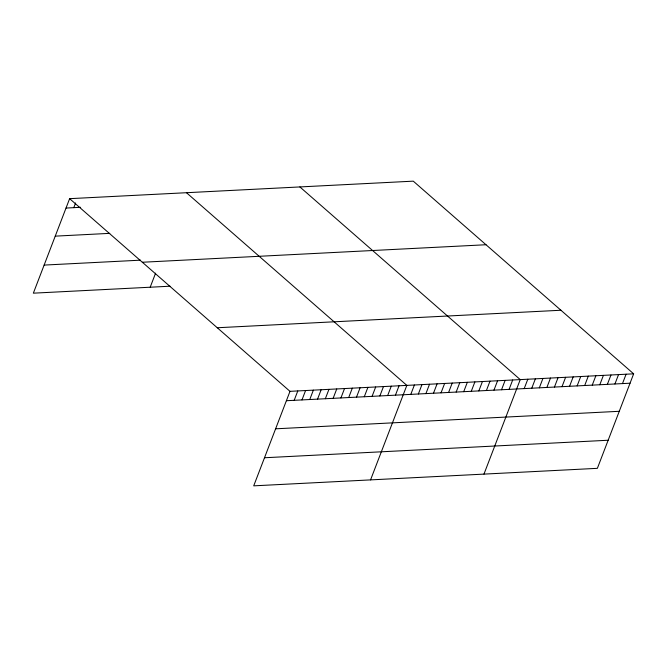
<?xml version="1.0" encoding="UTF-8"?>
<svg xmlns="http://www.w3.org/2000/svg" width="667" height="667" viewBox="0 0 667 667"><rect width="100%" height="100%" fill="white"/><g stroke="black" fill="none" stroke-linecap="round" stroke-linejoin="round"><path stroke-width="1" d="M633.65 373.828L289.995 391.337L253.718 485.843L597.374 468.334L633.65 373.828L413.282 181.157L69.626 198.666L33.35 293.172L170.035 286.21M73.812 207.654L75.613 202.96M150.192 287.219L155.586 273.17M294.189 400.325L297.782 390.945M301.976 399.925L305.578 390.545M309.763 399.533L313.365 390.145M317.55 399.133L321.152 389.753M325.346 398.733L328.948 389.353M333.133 398.341L336.735 388.961M340.92 397.941L344.522 388.561M348.708 397.549L352.309 388.161M356.503 397.148L360.105 387.769M364.29 396.748L367.892 387.369M372.078 396.356L375.679 386.977M379.873 395.956L383.467 386.577M387.66 395.564L391.262 386.176M395.448 395.164L399.049 385.784M370.56 479.89L406.837 385.384L186.468 192.713M410.797 394.38L414.399 385.001M418.359 393.997L421.961 384.617M425.921 393.613L429.523 384.234M433.483 393.23L437.077 383.842M441.037 392.838L444.639 383.458M448.599 392.454L452.201 383.075M456.161 392.071L459.763 382.691M463.723 391.687L467.325 382.308M471.277 391.304L474.879 381.916M478.839 390.912L482.441 381.532M486.401 390.528L490.003 381.149M493.964 390.145L497.565 380.765M501.526 389.761L505.127 380.382M509.079 389.378L512.681 379.99M483.967 474.112L520.243 379.606L299.875 186.935M524.204 388.603L527.805 379.223M531.766 388.219L535.368 378.839M539.328 387.835L542.921 378.456M546.882 387.452L550.483 378.064M554.444 387.06L558.046 377.68M562.006 386.677L565.608 377.297M569.568 386.293L573.17 376.913M577.13 385.91L580.724 376.53M584.684 385.526L588.286 376.138M592.246 385.134L595.848 375.754M599.808 384.751L603.41 375.371M607.37 384.367L610.972 374.987M614.932 383.984L618.526 374.604M622.486 383.6L626.088 374.212M66.025 208.054L80.632 207.304M55.244 236.143L109.772 233.358M44.13 265.082L140.529 260.172M142.346 262.248L486.001 244.739M217.275 327.755L560.93 310.247M286.393 400.717L630.048 383.208M275.613 428.814L619.268 411.297M264.507 457.754L608.154 440.245M69.626 198.666L289.995 391.337"/></g></svg>
